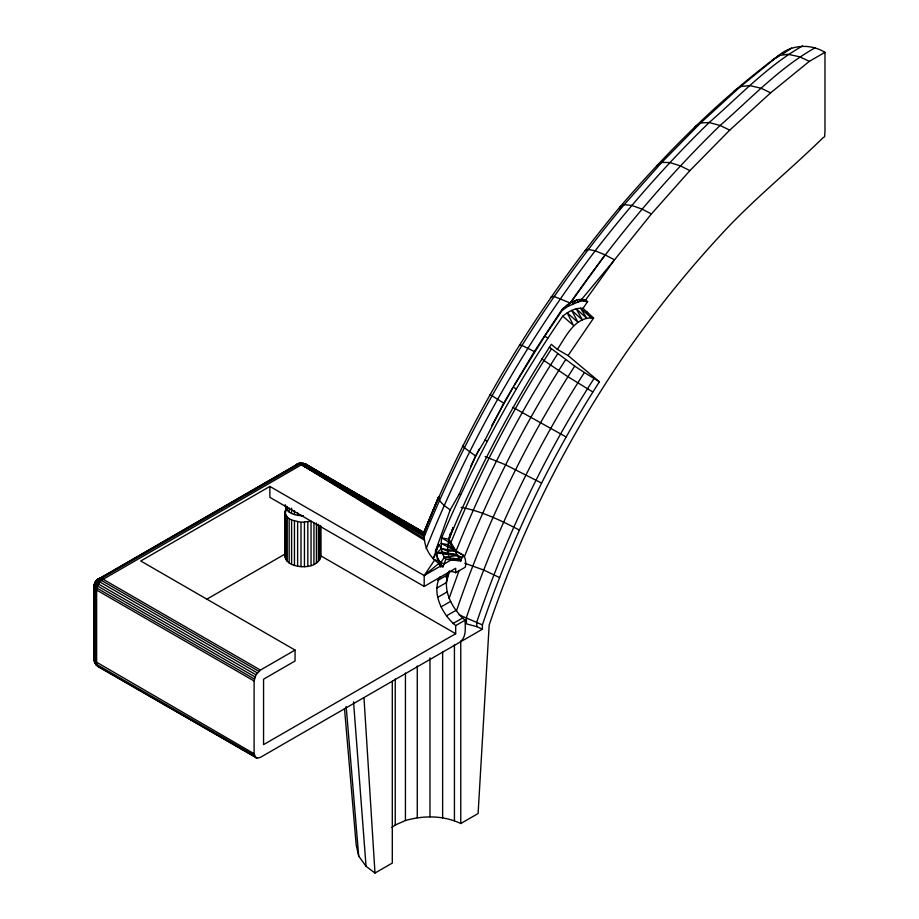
<?xml version="1.0" encoding="UTF-8"?>
<svg xmlns="http://www.w3.org/2000/svg" width="919" height="919" viewBox="0 0 919 919"><rect width="100%" height="100%" fill="white"/><g stroke="black" fill="none" stroke-linecap="round" stroke-linejoin="round"><path stroke-width="1.38" d="M320.72 525.737L320.72 555.788C318.64 568.126 300.881 568.493 291.599 564.369L291.599 520.005C287.567 518.305 283.534 513.767 285.809 509.218L285.809 512.09M424.624 540.303L301.363 464.612L301.363 463.004L299.123 463.279L303.592 463.279L305.809 464.164L424.567 532.756C422.912 544.404 428.725 557.029 438.995 563.313L440.235 566.598L442.969 566.816L445.83 559.338C440.879 553.422 440.695 545.162 441.637 537.879C474.526 460.224 514.916 385.635 562.75 316.159C568.413 311.633 575.466 307.451 582.991 308.382L593.617 318.054L568.057 355.561L599.395 381.81C550.596 457.605 511.343 539.499 482.395 624.863L482.395 629.205L260.41 757.359L257.263 758.209L98.482 666.884L94.818 662.84L94.025 659.176L94.025 586.437L94.818 582.772L96.633 580.234L299.123 463.279L424.612 534.433M313.93 564.53L313.965 523.037M391.885 827.491L395.239 824.998L405.44 820.529L405.44 673.064M255.953 757.807L254.103 753.729L254.103 680.99L255.953 674.787L260.41 670.077L295.056 650.078L295.056 660.991L263.558 679.175L263.558 744.631L455.675 633.708L455.675 625.609C442.544 614.512 431.356 593.731 439.799 577.006M254.103 753.729L94.278 660.864L94.335 587.769C93.393 583.783 96.024 579.717 99.792 578.315L102.939 579.165L260.41 670.077M338.812 483.773L305.659 464.084L302.994 463.911L101.308 580.348L95.519 586.942L95.22 589.01L95.22 661.749L96.633 665.379L99.792 667.286L99.424 666.803M305.659 465.623L305.659 464.084M460.465 641.531C466.806 636.327 465.048 627.252 465.129 620.141C452.045 609.033 440.89 588.298 449.322 571.595M619.567 209.521L619.957 206.947C667.676 151.428 719.818 99.241 778.669 55.508C791.741 44.445 810.478 43.526 824.975 52.314L824.975 131.118L824.642 136.759L823.137 137.632C789.364 170.785 752.236 200.376 720.312 235.459C686.217 272.357 654.822 311.633 626.011 352.781C568.298 436.778 521.728 528.459 489.172 625.069L478.098 813.522L460.764 823.527C443.659 815.314 423.429 815.302 405.44 820.529M257.263 672.869L99.792 581.957L99.206 579.832L99.792 578.315L97.483 579.694L98.184 583.875L96.633 590.078L96.633 665.379L94.818 662.84L94.278 658.567L94.278 660.864M254.322 755.487L96.851 664.575L94.818 662.84L94.818 660.267M96.851 581.038L96.633 580.234L94.818 582.772L94.071 585.771L97.242 580.842L301.363 463.119L424.704 533.445M254.322 678.98L96.851 588.068L95.519 586.942L94.577 583.921L95.909 581.049L99.792 578.315M95.519 581.98L94.025 586.437L96.633 590.078L254.103 680.99M94.335 657.843L94.335 660.508L97.483 665.965L99.792 667.286L95.909 664.563L95.656 663.369M440.235 566.598L436.399 554.341L436.249 551.216L438.8 544.324L441.407 548.643L447.794 551.159L456.065 550.918M449.046 538.017L450.069 533.916M449.012 571.687L452.964 571.652L455.675 572.721L455.675 568.252L424.187 586.437L424.187 575.524L438.995 563.313L439.466 561.44L444.026 564.071L451.126 559.97L459.132 559.039L461.154 559.843L460.718 560.992L445.83 559.338M446.209 583.335L449.483 570.975M296.906 464.612L299.364 463.371M453.124 527.621C449.609 537.362 444.118 550.481 450.827 560.13M436.399 554.341L435.457 551.078L450.184 509.896L459.27 494.077L475.594 455.973L485.048 440.006L503.738 403.096L534.33 351.529L561.819 309.749C567.793 303.408 579.429 295.596 587.632 301.604L582.991 308.382M694.075 129.108L694.913 126.788L700.6 122.962L740.507 86.558L778.669 55.508L788.1 54.301L799.576 56.771L809.34 61.343L824.975 52.314M461.154 559.843C463.544 549.125 467.22 562.658 465.129 567.276L455.675 572.721M449.046 598.499L459.167 570.423M456.444 610.94C485.737 524.933 525.542 442.51 574.708 366.107L549.367 347.141M446.106 577.362L447.553 573.353M452.952 527.713L448.989 539.235C476.972 471.309 511.538 406.06 551.32 344.315L557.373 349.392L568.057 355.561M94.818 662.84L95.22 661.749M424.245 532.055C471.447 414.101 538.649 304.442 619.957 206.947L624.208 204.673L661.749 162.422L700.6 122.962L709.169 122.526L720.105 125.466L729.732 130.153L770.662 92.819L809.34 61.343M424.107 532.216L438.535 497.179L439.293 500.476L444.118 505.427L450.184 509.896M435.755 551.251L438.8 544.324L435.457 551.078M423.912 532.538L438.535 497.179L423.521 533.192M455.663 552.112C483.153 482.969 517.317 416.456 557.626 353.93M424.027 537.133C472.676 416.675 540.912 304.304 624.208 204.673L631.686 205.397L641.933 209.072L651.399 213.955L689.893 170.624L729.732 130.153M426.186 548.482C468.587 442.142 526.093 342.029 595.179 250.807C630.227 205.511 668.147 162.502 709.169 122.526C739.416 96.15 767.411 65.892 802.563 45.95M450.701 543.129C477.995 475.422 511.883 410.356 551.4 348.979M464.21 557.236C491.608 488.391 525.404 422.039 565.576 359.766M295.275 466.484L297.055 464.084M254.954 676.866L97.483 585.954L99.792 581.957L97.483 582.267L95.909 583.714L96.851 588.068L95.22 589.01L94.025 586.437L95.22 583.864L94.335 585.104M470.62 466.484L479.293 449.035M436.157 553.008L433.125 558.798L436.02 551.078M491.803 425.52L512.526 388.277M563.852 307.911L544.691 336.182L514.249 385.383M440.546 566.621L440.396 563.427L444.291 557.282L457.099 555.558L461.797 558.097M599.395 381.81L584.392 372.528C535.203 448.92 495.628 531.458 466.427 617.488L466.427 623.875L476.812 626.655L482.395 629.205M593.984 378.571C545.116 454.48 505.806 536.478 476.812 621.968L476.812 626.655M295.056 650.078L140.733 560.981L269.864 486.427L424.187 575.524L434.653 559.97L437.961 560.567L436.686 553.112L441.407 548.643L455.721 550.86L441.154 543.428L448.081 544.68L455.893 550.86L463.279 555.087M296.906 464.164L304.511 463.762L424.716 533.158M557.373 349.392C565.989 336.618 574.915 316.262 593.617 318.054M585.725 299.824L614.489 259.859L651.399 213.955M561.819 309.749L562.439 310.289L567.678 306.486L570.469 302.684C614.65 239.066 664.586 179.504 720.105 125.466C750.8 98.712 779.186 67.972 814.958 47.891M570.561 302.65L605.116 254.873L614.489 259.859L581.589 299.41L578.407 301.857L567.678 306.486L566.552 305.476M97.483 582.267L101.308 580.348L101.308 578.465L97.483 579.694L98.184 578.901M576.144 300.444L573.065 303.638L571.446 302.167M94.818 582.772L97.242 580.842L95.909 581.049M734.063 91.061L740.507 86.558L749.651 85.582L760.943 88.213L770.662 92.819M782.873 53.957L791.65 48.018M656.798 165.5L661.749 162.422L669.756 162.537L680.347 165.845L689.893 170.624M455.675 625.609L465.129 620.141M771.845 60.321L779.197 56.082M97.483 579.648L299.123 463.279M206.534 599.36L285.809 553.594M424.187 575.524L440.396 566.161M344.51 708.733L356.204 845.112L358.709 856.094L366.049 866.318L374.986 873.05L392.298 863.056L392.298 681.22M437.789 580.406L447.312 574.995M436.628 588.171L446.152 582.749M437.789 597.27L447.312 591.847M441.143 606.816L450.666 601.394M446.381 615.868L455.893 610.457M452.964 623.541L462.487 618.131M585.943 300.031L578.407 301.857L576.661 300.249M584.656 250.876L588.229 249.44L595.179 250.807L605.116 254.873M291.599 520.005L300.995 522.291L311.036 521.222L311.036 565.599M551.09 296.986L554.019 296.435L570.056 302.937M95.519 586.942L94.278 587.046L94.818 585.346L97.483 585.954M102.939 579.165L99.206 579.832L101.308 580.348L258.779 671.272M98.184 583.875L255.953 674.787M303.293 515.766C296.274 515.881 285.258 513.319 285.177 504.634M460.718 560.992L456.64 554.639L436.686 553.112L442.119 552.089L456.64 554.639L461.947 557.707M302.937 515.731L299.525 515.157M438.995 563.313L440.396 563.427L442.969 566.816M437.203 558.557L438.168 558.649L440.396 563.427M587.632 301.604L583.496 301.179L581.589 299.41M444.291 557.282L459.132 559.039M461.108 507.357C481.659 511.171 500.832 520.43 519.258 530.01M442.464 553.307L457.099 555.558M95.909 664.563L97.242 664.77L98.184 666.712M519.511 344.993L521.831 345.36L534.33 351.529M424.256 532.802L303.35 463.371M464.727 563.255L483.578 569.964L499.465 577.534M485.152 456.582L505.507 464.761L541.498 483.038M301.363 463.004L306.808 465.094L305.809 464.164M459.132 614.891L482.395 624.863M512.882 407.347L566.047 436.904M544.691 336.182L547.804 337.974M513.307 387.163L516.294 388.886M485.048 440.006L487.173 441.235M459.27 494.077L460.545 494.813M302.994 463.911L424.658 534.146M424.291 538.523L301.363 464.612L424.383 535.616M424.187 586.437L269.864 497.34L269.864 486.427M320.72 555.788L455.675 633.708M97.483 665.965L257.263 758.209M455.583 550.986L464.279 556.006M285.177 511.182L285.177 555.547C284.695 559.66 288.221 562.773 291.599 564.369M341.271 485.209L349.886 490.241M352.345 491.676L356.032 493.836M358.502 495.272L360.96 496.708M363.419 498.144L367.118 500.292M374.493 504.611L378.191 506.76M380.65 508.196L384.337 510.355M301.363 464.612L424.164 536.535M592.744 391.919L567.781 376.641L541.613 358.915M503.738 403.096L490.091 394.573M574.708 366.107L584.392 372.528M475.594 455.973L464.279 447.714L463.038 445.405M562.75 316.159L573.559 325.556L567.195 312.862L577.948 322.339L571.733 310.381L582.439 319.927L576.224 308.795L586.885 318.399L580.486 308.152L591.124 317.813L586.793 311.84M455.893 550.86L448.552 541.911L441.637 537.879L448.989 539.235L455.893 550.86L456.64 554.639M94.071 659.842L94.577 661.691M95.656 582.232L95.909 583.714M346.164 706.504L358.709 856.094M353.528 701.863L366.049 866.318M363.97 697.59L374.986 873.05M460.764 641.29L460.764 823.527M454.434 644.575L454.434 820.69M442.636 651.743L442.636 817.83M429.966 657.901L429.966 816.819M417.272 665.976L417.272 817.749M395.239 678.957L395.239 824.998M320.593 526.288L320.593 557.776M319.823 525.369L319.823 559.717M318.411 524.312L318.411 561.532M316.423 523.083L316.423 563.152M307.831 521.958L307.831 566.322M304.442 522.314L304.442 566.678M300.995 522.291L300.995 566.667M297.63 512.699L297.63 515.341M297.63 521.889L297.63 566.253M294.459 510.596L294.459 514.571M294.459 521.119L294.459 565.484M291.599 508.173L291.599 513.457M289.163 508.081L289.163 512.055M289.163 518.592L289.163 562.968M287.245 506.438L287.245 510.401M287.245 516.949L287.245 561.314M285.912 505.921L285.912 508.563M285.912 515.111L285.912 559.487M285.212 513.17L285.212 557.534"/></g></svg>
